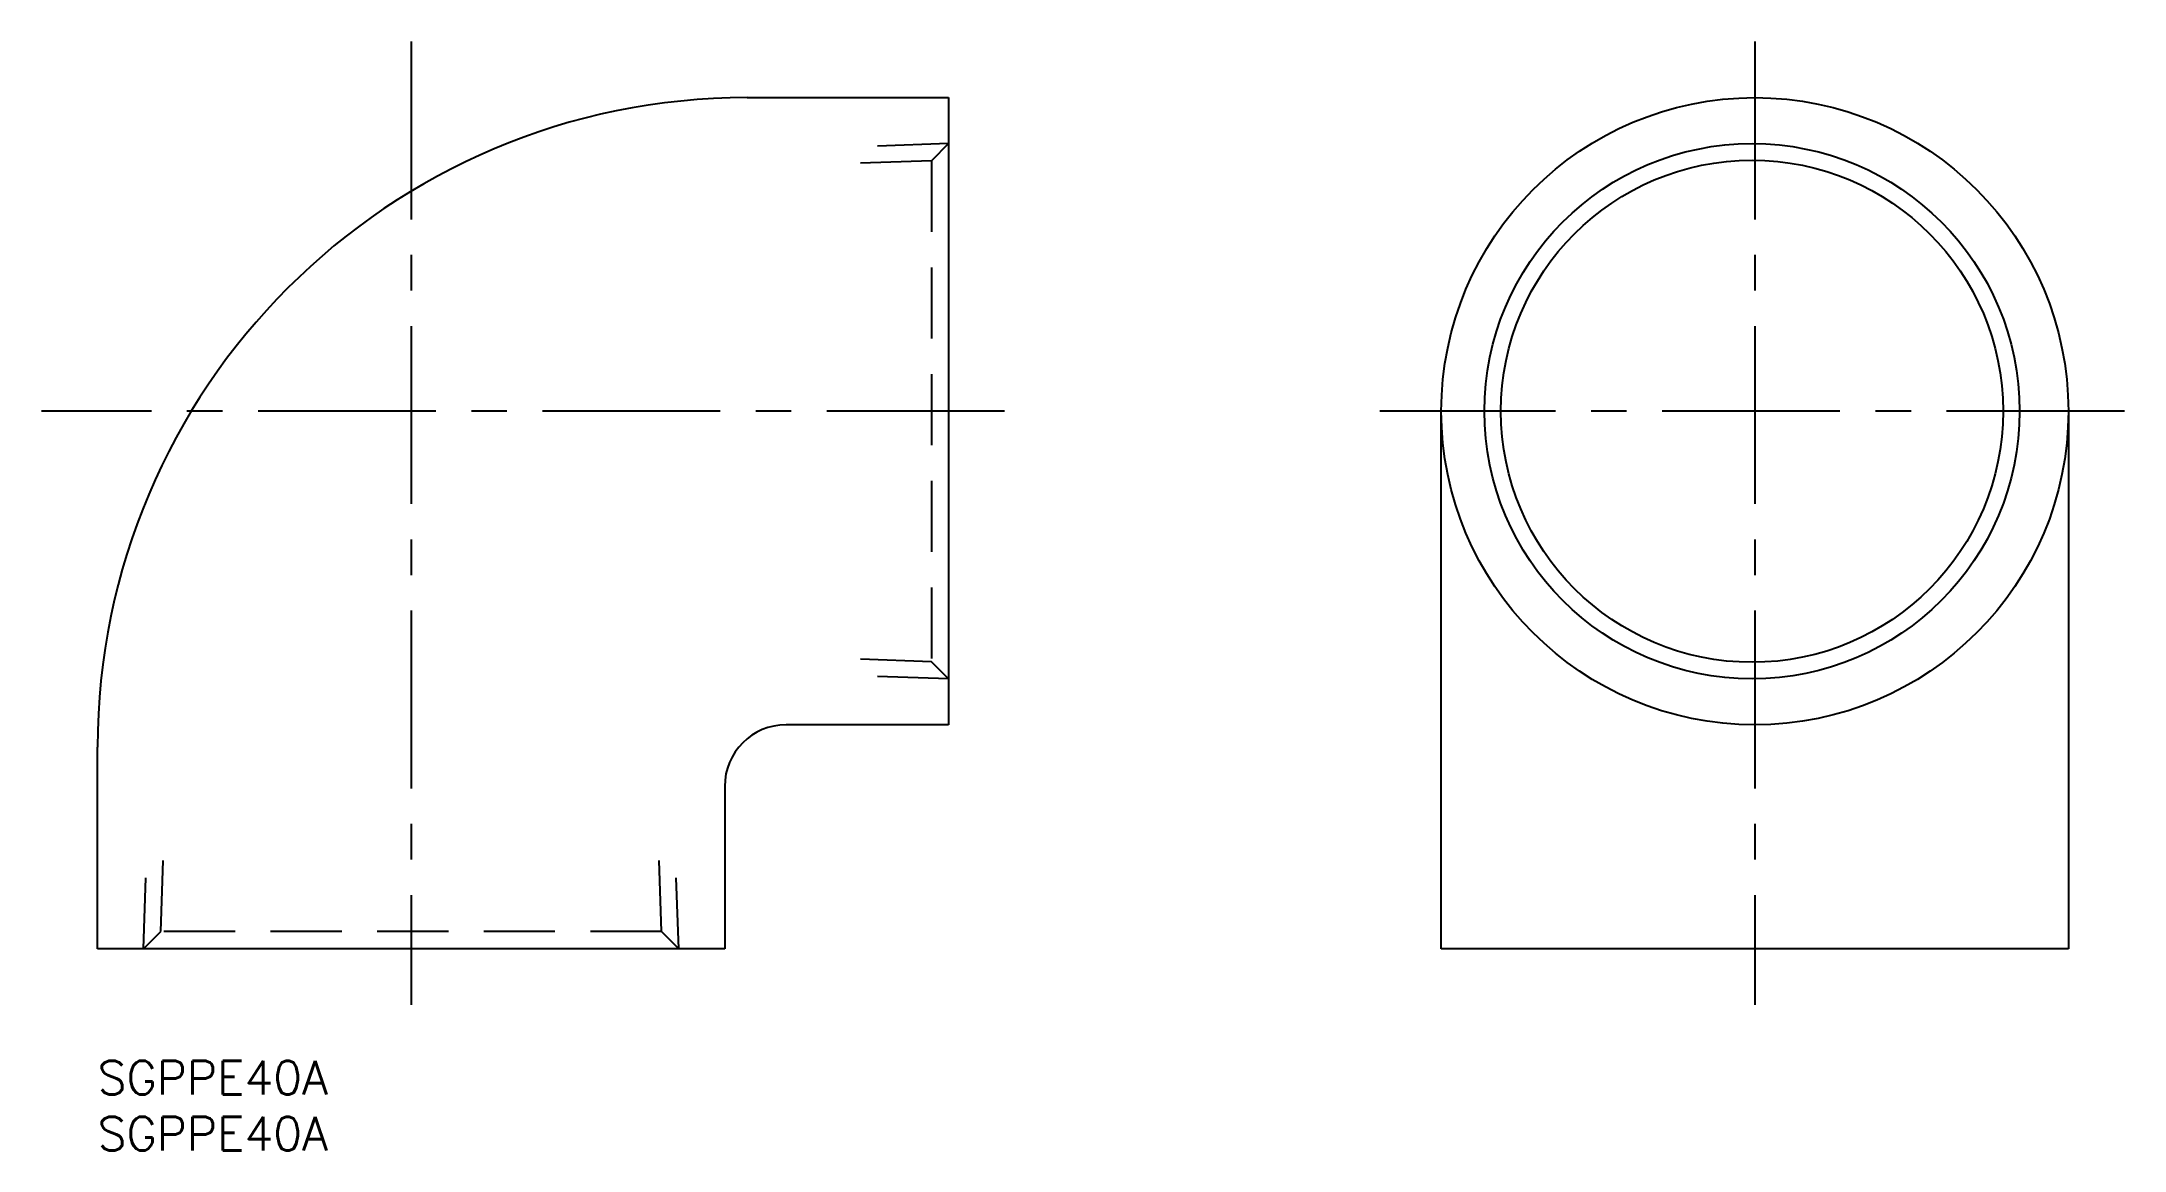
# Model space of a CAD drawing. Extents: x -5 to 181, y -8 to 91.
import ezdxf

# ---------------------------------------------------------------- set-up
doc = ezdxf.new("R2010")
doc.units = 0
doc.header["$LTSCALE"] = 0.5
doc.linetypes.add('CENTER', pattern=[50.8, 31.75, -6.35, 6.35, -6.35])
doc.linetypes.add('DASHED', pattern=[19.05, 12.7, -6.35])
for name, color, linetype in [('MSM_CENTER', 1, 'CENTER'), ('MSM_CONTINUOUS', 7, 'CONTINUOUS'), ('MSM_DASHED', 4, 'DASHED'), ('MSM_NARROW', 5, 'CONTINUOUS'), ('MSM_PART_NUMBER', 7, 'CONTINUOUS')]:
    doc.layers.add(name, color=color, linetype=linetype)
doc.styles.get("Standard").update_dxf_attribs({"font": 'txt.shx', "height": 3, "bigfont": 'bigfont.shx'})

# ---------------------------------------------------------------- blocks, each defined once
blk = doc.blocks.new('*U9')
at = {"layer": 'MSM_PART_NUMBER'}
blk.add_text('SGPPE40A', height=3, dxfattribs=at).set_placement((0, -3))
blk = doc.blocks.new('*U10')
at = {"layer": 'MSM_PART_NUMBER'}
blk.add_text('SGPPE40A', height=3, dxfattribs=at).set_placement((0, -8))

msp = doc.modelspace()

# ---------------------------------------------------------------- linework, layer by layer
at = {"layer": 'MSM_CENTER'}
for p, q in [((28, 91), (28, 5)), ((148, 91), (148, 5)), ((81, 58), (-5, 58)), ((181, 58), (114.5, 58))]:
    msp.add_line(p, q, dxfattribs=at)
at = {"layer": 'MSM_CONTINUOUS'}
for p, q in [((58, 86), (76, 86)), ((76, 86), (76, 30)), ((120, 10), (120, 58)), ((176, 58), (176, 10)), ((76, 30), (61.5, 30)), ((0, 10), (0, 28)), ((56, 24.5), (56, 10)), ((56, 10), (0, 10)), ((176, 10), (120, 10))]:
    msp.add_line(p, q, dxfattribs=at)
for centre, radius in [((148, 58), 28), ((147.75, 58), 22.42)]:
    msp.add_circle(centre, radius, dxfattribs=at)
for centre, radius in [((58, 28), 58), ((61.5, 24.5), 5.5)]:
    msp.add_arc(centre, radius, 90, 180, dxfattribs=at)
at = {"layer": 'MSM_DASHED'}
for p, q in [((76, 81.9), (67, 81.59)), ((76, 81.9), (74.47, 80.37)), ((74.47, 80.37), (67, 80.11)), ((74.47, 80.37), (74.47, 35.63)), ((74.47, 35.63), (67, 35.89)), ((76, 34.1), (74.47, 35.63)), ((76, 34.1), (67, 34.41)), ((4.1, 10), (4.41, 19)), ((5.63, 11.53), (5.89, 19)), ((50.37, 11.53), (50.11, 19)), ((51.9, 10), (51.59, 19)), ((4.1, 10), (5.63, 11.53)), ((50.37, 11.53), (5.63, 11.53)), ((51.9, 10), (50.37, 11.53))]:
    msp.add_line(p, q, dxfattribs=at)
at = {"layer": 'MSM_NARROW'}
msp.add_circle((147.75, 58), 23.9, dxfattribs=at)

# ---------------------------------------------------------------- block references
at = {"layer": 'MSM_CONTINUOUS'}
for name in ['*U9', '*U10']:
    msp.add_blockref(name, (0, 0), dxfattribs=at)

doc.saveas('drawing.dxf')
